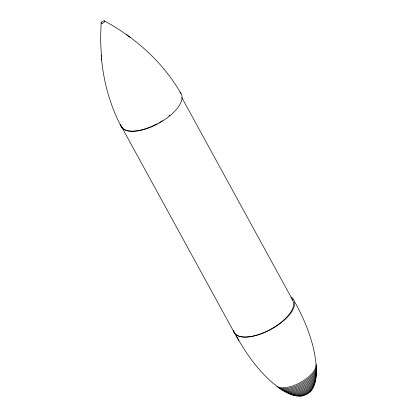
<?xml version="1.0" encoding="UTF-8"?>
<svg xmlns="http://www.w3.org/2000/svg" width="417" height="417" viewBox="0 0 417 417"><rect width="100%" height="100%" fill="white"/><g stroke="black" fill="none" stroke-linecap="round" stroke-linejoin="round"><path stroke-width="0.63" d="M101.133 22.862L100.56 39.214L101.388 56.837M104.375 20.907C135.666 37.832 163.183 62.487 180.988 93.507M130.323 37.457L126.497 34.679M274.72 384.583C258.368 371.219 246.098 353.595 235.886 335.284L238.842 340.47M295.09 302.471C305.385 321.418 313.787 341.909 315.977 363.525A22.94 10.065 -28.7 0 1 299.218 383.119A22.94 10.065 -28.7 0 1 275.288 384.547M181.833 97.625L292.698 300.12M121.618 126.862L234.359 332.782M121.112 126.492C109.65 104.412 103.025 79.97 101.237 55.174M101.524 58.312L101.685 60.095M290.899 297.013A33.991 14.913 -28.7 0 1 273.771 327.798A33.991 14.913 -28.7 0 1 233.682 331.275M291.764 298.926A33.438 14.668 -28.7 0 1 270.007 329.623A33.438 14.668 -28.7 0 1 233.447 330.222M315.841 364.515A22.257 9.768 -28.7 0 1 301.241 383.426A22.257 9.768 -28.7 0 1 276.977 386.158M315.94 366.189A21.538 9.45 -28.7 0 1 301.814 384.49A21.538 9.45 -28.7 0 1 278.332 387.138M316.003 367.888A20.777 9.117 -28.7 0 1 301.72 385.897A20.777 9.117 -28.7 0 1 279.39 387.534M316.248 370.192A19.964 8.762 -28.7 0 1 302.924 386.575A19.964 8.762 -28.7 0 1 281.569 389.509M316.347 372.517A19.104 8.382 -28.7 0 1 302.257 388.227A19.104 8.382 -28.7 0 1 282.637 389.931M316.117 373.663A18.176 7.975 -28.7 0 1 302.841 389.186A18.176 7.975 -28.7 0 1 283.878 390.317M315.956 375.441A17.18 7.537 -28.7 0 1 303.409 390.114A17.18 7.537 -28.7 0 1 285.489 391.182M315.539 376.786A16.096 7.063 -28.7 0 1 304.978 390.463A16.096 7.063 -28.7 0 1 287.433 392.439M315.502 379.59A14.913 6.542 -28.7 0 1 304.978 391.61A14.913 6.542 -28.7 0 1 289.492 393.549M315.054 381.472A13.599 5.968 -28.7 0 1 305.025 392.652A13.599 5.968 -28.7 0 1 291.056 393.867M314.444 383.421A12.109 5.312 -28.7 0 1 306.276 392.97A12.109 5.312 -28.7 0 1 293.625 395.014M313.641 385.819A10.373 4.551 -28.7 0 1 306.62 393.653A10.373 4.551 -28.7 0 1 296.08 395.603M312.375 388.566A8.236 3.612 -28.7 0 1 306.87 394.185A8.236 3.612 -28.7 0 1 299.078 395.973M180.102 92.397A34.194 15.002 -28.7 0 1 157.855 123.786A34.194 15.002 -28.7 0 1 120.466 124.396M169.771 115.238A33.438 14.668 -28.7 0 1 168.921 115.952M162.395 120.69A33.438 14.668 -28.7 0 1 159.357 122.546M157.272 123.708A33.438 14.668 -28.7 0 1 120.946 125.361M102.374 23.206A1.976 0.865 -28.7 0 0 104.651 21.131A1.976 0.865 -28.7 0 0 101.712 21.861A1.976 0.865 -28.7 0 0 102.374 23.206"/></g></svg>
